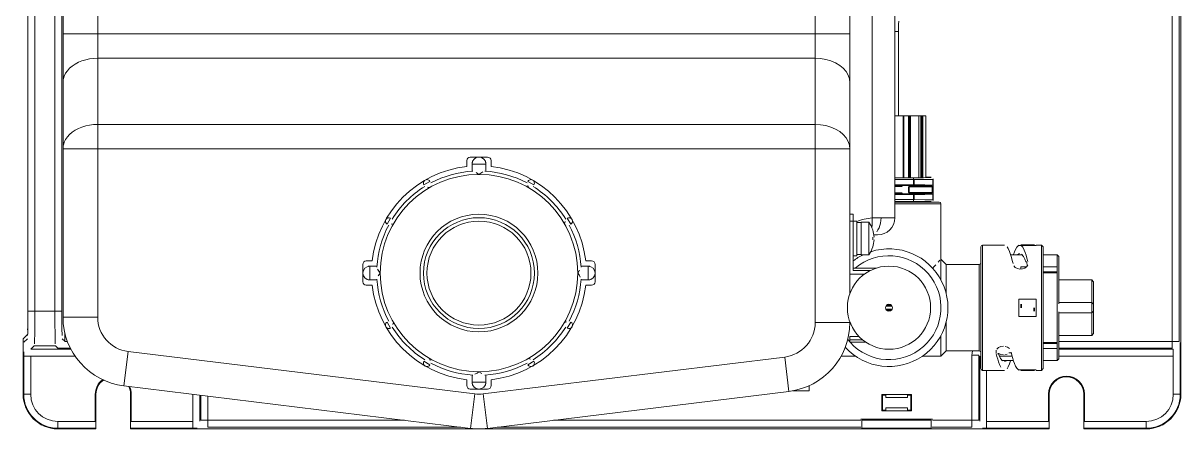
# Model space of a CAD drawing. Units: millimetres at full size. Extents: x -21196 to 21204, y -11807 to 11807.
# Drawn here: x -14493 to -14159, y -7310.1 to -7192.9 of the extents above; entities that cross this region are included whole.
import ezdxf

# ---------------------------------------------------------------- set-up
doc = ezdxf.new("R2010")
doc.units = ezdxf.units.MM
doc.header["$LTSCALE"] = 0.5
doc.layers.add('0-D_ボイラ設備-高圧ボイラ設備(241129配置図菊池追記(立面図).jww)(機器配置図 260128.dwg)', color=7, linetype='Continuous', lineweight=9)

msp = doc.modelspace()

# ---------------------------------------------------------------- linework, layer by layer
at = {"layer": '0-D_ボイラ設備-高圧ボイラ設備(241129配置図菊池追記(立面図).jww)(機器配置図 260128.dwg)'}
for p, q in [((-14158.9993, -7300.0621), (-14158.9993, -6970.0621)), ((-14471.4993, -6992.3406), (-14471.4993, -7277.7837)), ((-14264.4993, -6990.7444), (-14264.4993, -7279.3799)), ((-14254.4993, -6990.7444), (-14254.4993, -7271.0236)), ((-14491.6552, -6994.2851), (-14491.6552, -7275.8392)), ((-14491.6372, -7276.0482), (-14491.6372, -6994.0761)), ((-14489.6375, -6994.0761), (-14489.6375, -7276.0482)), ((-14483.8374, -7276.0482), (-14483.8374, -6994.0761)), ((-14481.8377, -6994.0761), (-14481.8377, -7276.0482)), ((-14161.4883, -7286.7823), (-14161.4883, -7125.8763)), ((-14159.4886, -7125.842), (-14159.4886, -7284.7826)), ((-14248.0791, -7249.1177), (-14248.0791, -7170.0621)), ((-14241.4993, -7170.0621), (-14241.4993, -7249.0621)), ((-14240.4882, -7194.6687), (-14240.4727, -7194.0237)), ((-14240.4727, -7194.0237), (-14240.4296, -7193.1796)), ((-14240.4296, -7193.1796), (-14240.3596, -7192.3369)), ((-14254.4993, -7195.92), (-14481.4993, -7195.92)), ((-14241.4993, -7195.3139), (-14240.4993, -7195.3139)), ((-14240.4993, -7195.3139), (-14240.4882, -7194.6687)), ((-14240.4993, -7219.6621), (-14240.4993, -7195.3139)), ((-14477.055, -7204.1828), (-14477.9937, -7204.6853)), ((-14476.0392, -7203.7618), (-14477.055, -7204.1828)), ((-14474.9604, -7203.4281), (-14476.0392, -7203.7618)), ((-14473.8337, -7203.1865), (-14474.9604, -7203.4281)), ((-14472.6746, -7203.0401), (-14473.8337, -7203.1865)), ((-14471.4993, -7202.9911), (-14472.6746, -7203.0401)), ((-14264.4993, -7202.9911), (-14471.4993, -7202.9911)), ((-14262.9349, -7203.0781), (-14264.4993, -7202.9911)), ((-14261.4091, -7203.3372), (-14262.9349, -7203.0781)), ((-14259.9594, -7203.7618), (-14261.4091, -7203.3372)), ((-14258.6214, -7204.3415), (-14259.9594, -7203.7618)), ((-14257.4282, -7205.0621), (-14258.6214, -7204.3415)), ((-14480.7381, -7207.3562), (-14481.1238, -7208.1428)), ((-14480.2242, -7206.6071), (-14480.7381, -7207.3562)), ((-14479.5894, -7205.9059), (-14480.2242, -7206.6071)), ((-14478.8425, -7205.2623), (-14479.5894, -7205.9059)), ((-14477.9937, -7204.6853), (-14478.8425, -7205.2623)), ((-14256.4091, -7205.9059), (-14257.4282, -7205.0621)), ((-14255.5892, -7206.8519), (-14256.4091, -7205.9059)), ((-14254.9887, -7207.8771), (-14255.5892, -7206.8519)), ((-14481.1238, -7208.1428), (-14481.3761, -7208.956)), ((-14254.6224, -7208.956), (-14254.9887, -7207.8771)), ((-14254.4993, -7210.0621), (-14254.6224, -7208.956)), ((-14239.0728, -7237.5379), (-14239.0728, -7219.6621)), ((-14238.9533, -7237.5347), (-14238.9533, -7219.6621)), ((-14238.9193, -7237.5271), (-14238.9193, -7219.6621)), ((-14237.6066, -7237.5138), (-14237.6066, -7219.6621)), ((-14237.3309, -7237.5147), (-14237.3309, -7219.6621)), ((-14237.2732, -7237.5161), (-14237.2732, -7219.6621)), ((-14236.9915, -7237.5169), (-14236.9915, -7219.6621)), ((-14234.6308, -7237.4757), (-14234.6308, -7219.6621)), ((-14234.5921, -7237.4737), (-14234.5921, -7219.6621)), ((-14234.0507, -7237.4421), (-14234.0507, -7219.6621)), ((-14233.7869, -7237.4404), (-14233.7869, -7219.6621)), ((-14233.6952, -7237.4412), (-14233.6952, -7219.6621)), ((-14233.4292, -7237.4394), (-14233.4292, -7219.6621)), ((-14232.5651, -7237.3831), (-14232.5651, -7219.6621)), ((-14478.8425, -7224.4044), (-14479.5894, -7225.048)), ((-14477.9937, -7223.8274), (-14478.8425, -7224.4044)), ((-14477.055, -7223.3249), (-14477.9937, -7223.8274)), ((-14476.0392, -7222.9039), (-14477.055, -7223.3249)), ((-14474.9604, -7222.5703), (-14476.0392, -7222.9039)), ((-14473.8337, -7222.3286), (-14474.9604, -7222.5703)), ((-14472.6746, -7222.1822), (-14473.8337, -7222.3286)), ((-14471.4993, -7222.1332), (-14472.6746, -7222.1822)), ((-14471.4993, -7222.1332), (-14264.4993, -7222.1332)), ((-14262.9349, -7222.2203), (-14264.4993, -7222.1332)), ((-14261.4091, -7222.4793), (-14262.9349, -7222.2203)), ((-14259.9594, -7222.9039), (-14261.4091, -7222.4793)), ((-14258.6214, -7223.4837), (-14259.9594, -7222.9039)), ((-14257.4282, -7224.2043), (-14258.6214, -7223.4837)), ((-14256.4091, -7225.048), (-14257.4282, -7224.2043)), ((-14481.1238, -7227.2849), (-14481.3761, -7228.0981)), ((-14480.7381, -7226.4983), (-14481.1238, -7227.2849)), ((-14480.2242, -7225.7492), (-14480.7381, -7226.4983)), ((-14479.5894, -7225.048), (-14480.2242, -7225.7492)), ((-14255.5892, -7225.9941), (-14256.4091, -7225.048)), ((-14254.9887, -7227.0192), (-14255.5892, -7225.9941)), ((-14254.6224, -7228.0981), (-14254.9887, -7227.0192)), ((-14254.4993, -7229.2043), (-14481.4993, -7229.2043)), ((-14254.4993, -7229.2043), (-14254.6224, -7228.0981)), ((-14364.9993, -7232.5621), (-14364.9993, -7234.2604)), ((-14358.9993, -7231.5621), (-14363.9993, -7231.5621)), ((-14363.4993, -7233.0621), (-14363.4992, -7235.63)), ((-14359.4993, -7233.5621), (-14363.4993, -7233.5621)), ((-14363.4993, -7233.5622), (-14363.4992, -7235.63)), ((-14359.4993, -7233.0621), (-14359.4993, -7235.63)), ((-14357.9993, -7234.2604), (-14357.9993, -7232.5621)), ((-14361.4993, -7236.5621), (-14362.3039, -7236.017)), ((-14360.946, -7236.1802), (-14361.4993, -7236.5621)), ((-14360.3565, -7235.8172), (-14360.946, -7236.1802)), ((-14241.4993, -7237.5805), (-14236.1508, -7237.5805)), ((-14236.1508, -7237.5805), (-14233.2462, -7237.5413)), ((-14236.1508, -7239.7387), (-14236.1508, -7237.5805)), ((-14233.2462, -7237.5413), (-14230.9993, -7237.4906)), ((-14230.9993, -7237.3621), (-14232.5639, -7237.3621)), ((-14375.6332, -7238.5814), (-14377.3653, -7239.5814)), ((-14375.7493, -7240.3804), (-14376.3683, -7240.2172)), ((-14347.2493, -7240.3804), (-14347.4174, -7239.7627)), ((-14345.6332, -7239.5814), (-14347.3653, -7238.5814)), ((-14241.4993, -7238.0804), (-14235.8974, -7238.0804)), ((-14241.4993, -7239.5387), (-14236.1508, -7239.5387)), ((-14236.1508, -7239.7387), (-14241.4993, -7239.7387)), ((-14240.7217, -7239.8655), (-14241.4993, -7239.8598)), ((-14240.758, -7240.0659), (-14241.4993, -7240.0601)), ((-14240.0664, -7240.0734), (-14240.758, -7240.0659)), ((-14239.9955, -7239.8729), (-14240.7217, -7239.8655)), ((-14239.4369, -7240.0825), (-14240.0664, -7240.0734)), ((-14239.3341, -7239.882), (-14239.9955, -7239.8729)), ((-14237.5701, -7241.7787), (-14237.5701, -7240.1456)), ((-14237.5701, -7240.1456), (-14230.4993, -7240.1456)), ((-14237.3725, -7239.9456), (-14230.6993, -7239.9456)), ((-14237.3725, -7239.9456), (-14237.3725, -7241.9787)), ((-14233.0341, -7239.7794), (-14235.9988, -7239.7394)), ((-14235.8974, -7238.0804), (-14232.8927, -7238.0412)), ((-14235.8974, -7238.0804), (-14235.8974, -7239.5394)), ((-14232.8927, -7239.5794), (-14235.8974, -7239.5394)), ((-14230.7406, -7239.8312), (-14233.0341, -7239.7794)), ((-14232.8927, -7238.0412), (-14230.5682, -7237.9905)), ((-14230.5682, -7239.6312), (-14232.8927, -7239.5794)), ((-14230.6993, -7242.0905), (-14230.6993, -7239.8338)), ((-14230.5682, -7239.6312), (-14230.5682, -7237.9905)), ((-14230.4993, -7244.0621), (-14230.4993, -7237.8622)), ((-14241.4993, -7241.8641), (-14240.758, -7241.8584)), ((-14241.4993, -7242.0645), (-14240.7217, -7242.0588)), ((-14241.4993, -7242.1856), (-14236.1508, -7242.1856)), ((-14236.1508, -7242.3856), (-14241.4993, -7242.3856)), ((-14235.8974, -7243.8439), (-14241.4993, -7243.8439)), ((-14236.1508, -7244.3438), (-14241.4993, -7244.3438)), ((-14240.0734, -7244.3857), (-14241.4993, -7244.3791)), ((-14240.758, -7241.8584), (-14240.0664, -7241.8509)), ((-14240.7217, -7242.0588), (-14239.9955, -7242.0514)), ((-14238.7129, -7244.3956), (-14240.0734, -7244.3857)), ((-14240.0664, -7241.8509), (-14239.4369, -7241.8418)), ((-14239.9955, -7242.0514), (-14239.3341, -7242.0422)), ((-14237.4437, -7244.4087), (-14238.7129, -7244.3956)), ((-14237.5701, -7241.7787), (-14230.4993, -7241.7787)), ((-14236.29, -7244.4247), (-14237.4437, -7244.4087)), ((-14230.6993, -7241.9787), (-14237.3725, -7241.9787)), ((-14235.2739, -7244.4434), (-14236.29, -7244.4247)), ((-14236.1508, -7242.1856), (-14236.1508, -7244.3438)), ((-14233.2462, -7244.383), (-14236.1508, -7244.3438)), ((-14235.9988, -7242.1849), (-14233.0341, -7242.1449)), ((-14235.8974, -7242.3849), (-14232.8927, -7242.3448)), ((-14235.8974, -7242.3849), (-14235.8974, -7243.8439)), ((-14232.8927, -7243.8831), (-14235.8974, -7243.8439)), ((-14234.4147, -7244.4643), (-14235.2739, -7244.4434)), ((-14230.9993, -7244.4337), (-14233.2462, -7244.383)), ((-14233.0341, -7242.1449), (-14230.7406, -7242.0931)), ((-14232.8927, -7242.3448), (-14230.5682, -7242.2931)), ((-14230.5682, -7243.9338), (-14232.8927, -7243.8831)), ((-14230.5682, -7243.9338), (-14230.5682, -7242.2931)), ((-14241.4993, -7244.5621), (-14228.6993, -7244.5621)), ((-14228.1993, -7245.0621), (-14241.4993, -7245.0621)), ((-14233.7288, -7244.4871), (-14234.4147, -7244.4643)), ((-14228.1993, -7267.0621), (-14228.1993, -7245.0621)), ((-14386.98, -7249.1961), (-14387.98, -7250.9282)), ((-14386.181, -7250.8121), (-14386.7987, -7250.9803)), ((-14336.8175, -7250.8121), (-14336.6543, -7250.1931)), ((-14335.0185, -7250.9282), (-14336.0185, -7249.1961)), ((-14253.4993, -7250.0621), (-14254.4993, -7250.0621)), ((-14252.4993, -7250.0621), (-14253.4993, -7250.0621)), ((-14252.4993, -7250.0621), (-14252.4993, -7260.0621)), ((-14251.1993, -7250.4621), (-14252.4993, -7250.4621)), ((-14251.1993, -7250.3121), (-14251.1993, -7259.8121)), ((-14249.0621, -7250.3121), (-14251.1993, -7250.3121)), ((-14249.0621, -7250.3121), (-14249.0621, -7259.8121)), ((-14248.0809, -7251.249), (-14248.0424, -7250.5647)), ((-14248.0791, -7249.1177), (-14245.4993, -7249.0621)), ((-14248.0418, -7249.8491), (-14248.0791, -7249.1177)), ((-14248.0424, -7250.5647), (-14248.0418, -7249.8491)), ((-14245.8316, -7251.3497), (-14245.6485, -7250.6198)), ((-14245.6485, -7250.6198), (-14245.5368, -7249.8508)), ((-14245.5368, -7249.8508), (-14245.4993, -7249.0621)), ((-14245.4993, -7249.0621), (-14241.4993, -7249.0621)), ((-14248.1563, -7251.887), (-14248.0809, -7251.249)), ((-14246.4993, -7254.0621), (-14247.5702, -7254.0621)), ((-14246.7552, -7253.1304), (-14246.392, -7252.6209)), ((-14246.392, -7252.6209), (-14246.0815, -7252.0224)), ((-14246.0815, -7252.0224), (-14245.8316, -7251.3497)), ((-14216.6993, -7292.6621), (-14216.6993, -7257.4621)), ((-14216.1993, -7256.9621), (-14216.1993, -7293.1621)), ((-14209.8993, -7256.9621), (-14216.1993, -7256.9621)), ((-14209.1217, -7257.4481), (-14208.8272, -7257.9791)), ((-14206.3433, -7257.5947), (-14206.7208, -7258.2127)), ((-14205.6993, -7256.9979), (-14206.3433, -7257.5947)), ((-14205.6993, -7257.1356), (-14200.6993, -7257.1356)), ((-14205.1993, -7256.9356), (-14201.1993, -7256.9356)), ((-14204.6343, -7257.6263), (-14205.0582, -7257.1356)), ((-14204.2104, -7258.4258), (-14204.6343, -7257.6263)), ((-14199.1993, -7256.9621), (-14200.6993, -7256.9621)), ((-14199.1993, -7293.1621), (-14199.1993, -7256.9621)), ((-14198.6993, -7257.4621), (-14199.1993, -7256.9621)), ((-14198.6993, -7257.4621), (-14198.6993, -7292.6621)), ((-14253.4993, -7260.0621), (-14252.4993, -7260.0621)), ((-14252.4993, -7259.6621), (-14251.1993, -7259.6621)), ((-14251.1993, -7259.8121), (-14249.0621, -7259.8121)), ((-14226.6993, -7262.5621), (-14228.1993, -7261.0621)), ((-14208.8272, -7257.9791), (-14208.4352, -7258.8637)), ((-14208.4352, -7258.8637), (-14208.1132, -7259.7374)), ((-14208.1132, -7259.7374), (-14207.8608, -7260.5681)), ((-14204.8527, -7259.7621), (-14208.1062, -7259.7621)), ((-14207.8608, -7260.5681), (-14207.63, -7261.4158)), ((-14206.9873, -7258.9041), (-14207.2777, -7259.7145)), ((-14206.7208, -7258.2127), (-14206.9873, -7258.9041)), ((-14206.0756, -7259.676), (-14205.5205, -7259.411)), ((-14204.9809, -7259.6085), (-14204.4259, -7260.2741)), ((-14204.4259, -7260.2741), (-14204.0111, -7261.0667)), ((-14203.9236, -7259.1419), (-14204.2104, -7258.4258)), ((-14204.0111, -7261.0667), (-14203.7101, -7261.7919)), ((-14203.6709, -7259.867), (-14203.9236, -7259.1419)), ((-14203.3939, -7260.8026), (-14203.6709, -7259.867)), ((-14203.1313, -7261.7436), (-14203.3939, -7260.8026)), ((-14194.6993, -7259.7621), (-14198.6993, -7259.7621)), ((-14194.1993, -7260.2621), (-14194.6993, -7259.7621)), ((-14194.6993, -7259.7621), (-14194.6993, -7290.3621)), ((-14194.1993, -7260.2621), (-14194.1993, -7273.9052)), ((-14394.9993, -7262.5621), (-14394.9993, -7267.5621)), ((-14392.301, -7261.5621), (-14393.9993, -7261.5621)), ((-14393.4993, -7263.0621), (-14390.9314, -7263.0621)), ((-14392.9993, -7263.0621), (-14392.9993, -7267.0621)), ((-14390.7442, -7263.9194), (-14390.3812, -7264.5089)), ((-14332.9993, -7265.0621), (-14332.4541, -7264.2575)), ((-14329.4993, -7263.0621), (-14332.0671, -7263.0622)), ((-14329.9993, -7263.0621), (-14332.0671, -7263.0622)), ((-14328.9993, -7261.5621), (-14330.6975, -7261.5621)), ((-14329.9993, -7267.0621), (-14329.9993, -7263.0621)), ((-14327.9993, -7267.5621), (-14327.9993, -7262.5621)), ((-14246.9463, -7263.6621), (-14253.4993, -7263.6621)), ((-14248.6316, -7264.3621), (-14253.4993, -7264.3621)), ((-14230.6238, -7263.698), (-14230.1501, -7263.1773)), ((-14230.1501, -7263.1773), (-14229.6758, -7262.6572)), ((-14228.9972, -7261.9206), (-14228.4972, -7261.3819)), ((-14226.6993, -7262.5621), (-14226.6993, -7270.9695)), ((-14217.1993, -7262.5621), (-14226.6993, -7262.5621)), ((-14217.1993, -7287.5621), (-14217.1993, -7262.5621)), ((-14207.63, -7261.4158), (-14207.3993, -7262.2635)), ((-14207.1828, -7262.9542), (-14206.759, -7263.4077)), ((-14206.759, -7263.4077), (-14206.1572, -7263.7408)), ((-14206.1572, -7263.7408), (-14205.4461, -7263.903)), ((-14205.4461, -7263.903), (-14204.7115, -7263.8706)), ((-14205.1993, -7263.2358), (-14205.1993, -7263.8921)), ((-14205.1993, -7263.2358), (-14203.4549, -7263.2358)), ((-14204.7115, -7263.8706), (-14204.0339, -7263.6512)), ((-14204.0339, -7263.6512), (-14203.4837, -7263.2745)), ((-14203.4837, -7263.2745), (-14203.124, -7262.7904)), ((-14203.4595, -7261.9378), (-14203.3211, -7262.8749)), ((-14198.6993, -7263.2358), (-14194.6993, -7263.2358)), ((-14393.4993, -7267.0621), (-14390.9314, -7267.0621)), ((-14392.9992, -7267.0621), (-14390.9314, -7267.0621)), ((-14389.9993, -7265.0621), (-14390.5444, -7265.8668)), ((-14390.3812, -7264.5089), (-14389.9993, -7265.0621)), ((-14332.6173, -7265.6154), (-14332.9993, -7265.0621)), ((-14332.2543, -7266.2049), (-14332.6173, -7265.6154)), ((-14329.4993, -7267.0621), (-14332.0671, -7267.0621)), ((-14254.4993, -7265.3621), (-14250.264, -7265.3621)), ((-14198.6993, -7264.6854), (-14194.6993, -7264.6854)), ((-14198.6993, -7264.9925), (-14194.6993, -7264.9925)), ((-14184.6993, -7267.0621), (-14194.1993, -7267.0621)), ((-14184.6993, -7267.0621), (-14184.6993, -7283.0621)), ((-14184.1993, -7267.5621), (-14184.6993, -7267.0621)), ((-14184.1993, -7267.5621), (-14184.1993, -7282.5621)), ((-14393.9993, -7268.5621), (-14392.301, -7268.5621)), ((-14330.6975, -7268.5621), (-14328.9993, -7268.5621)), ((-14243.8548, -7274.307), (-14242.5437, -7274.307)), ((-14242.578, -7274.2786), (-14243.8206, -7274.2786)), ((-14205.6993, -7272.5621), (-14200.6993, -7272.5621)), ((-14205.1993, -7275.0621), (-14205.1993, -7274.0621)), ((-14204.9993, -7274.0621), (-14204.9993, -7275.0621)), ((-14200.6993, -7272.5621), (-14200.6993, -7277.5621)), ((-14194.1993, -7273.5621), (-14184.6993, -7273.5621)), ((-14184.1993, -7274.0621), (-14184.6993, -7273.5621)), ((-14491.6611, -7277.9791), (-14491.6567, -7276.9222)), ((-14491.6567, -7276.9222), (-14491.6552, -7275.8392)), ((-14491.6438, -7278.4938), (-14491.6388, -7277.2859)), ((-14491.6388, -7277.2859), (-14491.6372, -7276.0482)), ((-14481.8377, -7276.0482), (-14491.6372, -7276.0482)), ((-14489.6441, -7279.1052), (-14489.6391, -7277.5953)), ((-14489.6391, -7277.5953), (-14489.6375, -7276.0482)), ((-14483.8374, -7276.0482), (-14483.8357, -7277.5953)), ((-14483.8357, -7277.5953), (-14483.8307, -7279.1052)), ((-14481.8377, -7276.0482), (-14481.836, -7277.2859)), ((-14481.836, -7277.2859), (-14481.831, -7278.4938)), ((-14481.4993, -7277.7837), (-14471.4993, -7277.7837)), ((-14242.3089, -7274.607), (-14244.0897, -7274.607)), ((-14244.0897, -7275.5173), (-14242.3089, -7275.5173)), ((-14242.5437, -7275.8173), (-14243.8548, -7275.8173)), ((-14243.8206, -7275.8457), (-14242.578, -7275.8457)), ((-14201.3993, -7276.0621), (-14201.3993, -7275.0621)), ((-14201.1993, -7275.0621), (-14201.1993, -7276.0621)), ((-14194.1993, -7276.2191), (-14194.1993, -7289.8621)), ((-14184.6993, -7276.5621), (-14194.1993, -7276.5621)), ((-14184.1993, -7276.0621), (-14184.6993, -7276.5621)), ((-14491.7046, -7281.4589), (-14491.6903, -7280.7456)), ((-14491.6903, -7280.7456), (-14491.6781, -7279.9141)), ((-14491.6781, -7279.9141), (-14491.6682, -7278.9845)), ((-14491.6772, -7281.6555), (-14491.6633, -7280.7052)), ((-14491.6682, -7278.9845), (-14491.6611, -7277.9791)), ((-14491.6633, -7280.7052), (-14491.652, -7279.6428)), ((-14491.652, -7279.6428), (-14491.6438, -7278.4938)), ((-14489.6636, -7281.8695), (-14489.6523, -7280.5414)), ((-14489.6523, -7280.5414), (-14489.6441, -7279.1052)), ((-14483.8307, -7279.1052), (-14483.8225, -7280.5414)), ((-14483.8225, -7280.5414), (-14483.8113, -7281.8695)), ((-14481.831, -7278.4938), (-14481.8228, -7279.6428)), ((-14481.8228, -7279.6428), (-14481.8116, -7280.7052)), ((-14481.8116, -7280.7052), (-14481.7977, -7281.6555)), ((-14387.98, -7279.1961), (-14386.98, -7280.9282)), ((-14386.181, -7279.3121), (-14386.3442, -7279.9311)), ((-14336.8175, -7279.3121), (-14336.1998, -7279.144)), ((-14336.0185, -7280.9282), (-14335.0185, -7279.1961)), ((-14254.4993, -7279.3799), (-14264.4993, -7279.3799)), ((-14226.6993, -7279.1548), (-14226.6993, -7287.5621)), ((-14492.9993, -7284.0621), (-14491.7753, -7282.8382)), ((-14492.9993, -7284.0621), (-14492.9993, -7300.0621)), ((-14492.7555, -7285.0281), (-14491.7744, -7284.047)), ((-14491.7119, -7283.1314), (-14491.6935, -7282.4708)), ((-14491.6935, -7282.4708), (-14491.6772, -7281.6555)), ((-14489.7122, -7284.9022), (-14489.6938, -7284.0764)), ((-14489.6938, -7284.0764), (-14489.6775, -7283.0573)), ((-14489.6775, -7283.0573), (-14489.6636, -7281.8695)), ((-14483.8113, -7281.8695), (-14483.7974, -7283.0573)), ((-14483.7974, -7283.0573), (-14483.781, -7284.0764)), ((-14483.781, -7284.0764), (-14483.7627, -7284.9022)), ((-14481.7977, -7281.6555), (-14481.7813, -7282.4708)), ((-14481.7813, -7282.4708), (-14481.763, -7283.1314)), ((-14251.8659, -7283.3621), (-14254.4993, -7283.3621)), ((-14254.4993, -7285.0621), (-14254.4993, -7283.3621)), ((-14254.4993, -7284.3621), (-14250.7828, -7284.3621)), ((-14228.1993, -7289.0621), (-14228.1993, -7283.0621)), ((-14492.8208, -7287.8048), (-14492.8233, -7288.4087)), ((-14489.7747, -7286.0467), (-14490.7558, -7287.0278)), ((-14490.7558, -7287.0278), (-14479.2347, -7287.0278)), ((-14483.7002, -7286.0467), (-14489.7747, -7286.0467)), ((-14489.7321, -7285.5147), (-14489.7122, -7284.9022)), ((-14483.7627, -7284.9022), (-14483.7428, -7285.5147)), ((-14482.9647, -7286.7823), (-14483.7002, -7286.0467)), ((-14479.3606, -7286.7823), (-14482.9647, -7286.7823)), ((-14480.9996, -7284.7826), (-14480.2347, -7284.7826)), ((-14254.4993, -7285.0621), (-14249.8325, -7285.0621)), ((-14228.1993, -7289.0621), (-14226.6993, -7287.5621)), ((-14226.6993, -7287.5621), (-14217.1993, -7287.5621)), ((-14219.0883, -7287.5621), (-14219.2309, -7288.1646)), ((-14212.2629, -7288.1806), (-14212.2433, -7287.3683)), ((-14211.5678, -7286.5847), (-14212.0602, -7287.0042)), ((-14210.9244, -7286.3075), (-14211.5678, -7286.5847)), ((-14210.1993, -7286.2102), (-14210.9244, -7286.3075)), ((-14209.0222, -7286.4789), (-14209.7056, -7286.2547)), ((-14208.474, -7286.859), (-14209.0222, -7286.4789)), ((-14207.7529, -7288.7962), (-14207.9993, -7287.8608)), ((-14194.6993, -7285.1318), (-14198.6993, -7285.1318)), ((-14198.6993, -7285.4389), (-14194.6993, -7285.4389)), ((-14198.6993, -7286.8885), (-14194.6993, -7286.8885)), ((-14159.4886, -7284.7826), (-14194.1993, -7284.7826)), ((-14161.4883, -7286.7823), (-14194.1993, -7286.7823)), ((-14194.1993, -7287.0278), (-14161.2427, -7287.0278)), ((-14161.2427, -7287.0278), (-14161.2427, -7289.0275)), ((-14161.2084, -7287.0276), (-14161.1741, -7289.027)), ((-14159.2039, -7285.7049), (-14159.1744, -7285.0968)), ((-14159.1744, -7285.0968), (-14159.1744, -7300.0621)), ((-14492.8233, -7288.4087), (-14492.8241, -7289.0275)), ((-14478.0394, -7289.0275), (-14492.8241, -7289.0275)), ((-14492.8241, -7300.0621), (-14492.8241, -7289.0275)), ((-14490.8244, -7289.0275), (-14490.8244, -7300.0621)), ((-14377.3653, -7290.5429), (-14375.6332, -7291.5429)), ((-14375.7493, -7289.7439), (-14375.5811, -7290.3616)), ((-14360.2806, -7299.9876), (-14273.2806, -7289.3053)), ((-14347.3653, -7291.5429), (-14345.6332, -7290.5429)), ((-14347.2493, -7289.7439), (-14346.6303, -7289.9071)), ((-14272.0619, -7299.2308), (-14273.2806, -7289.3053)), ((-14256.9991, -7289.0621), (-14252.8429, -7289.0621)), ((-14233.5556, -7289.0621), (-14228.1993, -7289.0621)), ((-14219.2309, -7288.1646), (-14219.2788, -7288.782)), ((-14219.2788, -7309.5728), (-14219.2788, -7288.782)), ((-14219.2788, -7288.782), (-14217.2791, -7288.782)), ((-14217.2791, -7288.782), (-14217.2791, -7307.5731)), ((-14217.0336, -7307.8187), (-14217.0336, -7289.0275)), ((-14212.2672, -7288.3806), (-14212.0467, -7289.1525)), ((-14212.0467, -7289.1525), (-14211.8262, -7289.9245)), ((-14211.8262, -7289.9245), (-14211.5857, -7290.6807)), ((-14211.3987, -7288.9176), (-14211.6527, -7288.3072)), ((-14211.5857, -7290.6807), (-14211.2804, -7291.4719)), ((-14211.5224, -7288.3313), (-14210.9034, -7288.5848)), ((-14210.9832, -7289.725), (-14211.3987, -7288.9176)), ((-14211.3322, -7289.0468), (-14207.6774, -7289.0468)), ((-14210.4264, -7290.415), (-14210.9832, -7289.725)), ((-14210.9034, -7288.5848), (-14210.1993, -7288.6734)), ((-14210.4691, -7290.3621), (-14207.2777, -7290.3621)), ((-14209.3289, -7290.3977), (-14209.8857, -7290.6373)), ((-14209.8186, -7288.6481), (-14209.1416, -7288.465)), ((-14207.9428, -7288.0689), (-14208.5956, -7288.0689)), ((-14208.4364, -7291.2652), (-14208.1132, -7290.3869)), ((-14207.4932, -7289.7254), (-14207.7529, -7288.7962)), ((-14207.25, -7290.4716), (-14207.4932, -7289.7254)), ((-14206.9873, -7291.2202), (-14207.25, -7290.4716)), ((-14198.6993, -7290.3621), (-14194.6993, -7290.3621)), ((-14194.6993, -7290.3621), (-14194.1993, -7289.8621)), ((-14161.2427, -7289.0275), (-14194.1993, -7289.0275)), ((-14161.1741, -7300.0621), (-14161.1741, -7289.027)), ((-14363.4993, -7297.0621), (-14363.4993, -7294.4943)), ((-14362.642, -7294.3071), (-14362.0525, -7293.9441)), ((-14362.0525, -7293.9441), (-14361.4993, -7293.5621)), ((-14361.4993, -7293.5621), (-14360.6946, -7294.1073)), ((-14359.4993, -7297.0621), (-14359.4993, -7294.4943)), ((-14359.4993, -7296.5621), (-14359.4993, -7294.4943)), ((-14216.1993, -7293.1621), (-14209.8993, -7293.1621)), ((-14215.0339, -7293.1621), (-14215.0339, -7309.887)), ((-14211.2804, -7291.4719), (-14210.9042, -7292.2676)), ((-14209.1216, -7292.6757), (-14208.8272, -7292.1452)), ((-14208.8272, -7292.1452), (-14208.4364, -7291.2652)), ((-14206.7208, -7291.9129), (-14206.9873, -7291.2202)), ((-14206.3433, -7292.5296), (-14206.7208, -7291.9129)), ((-14205.6993, -7293.1264), (-14206.3433, -7292.5296)), ((-14205.6993, -7292.9887), (-14200.6993, -7292.9887)), ((-14201.1993, -7293.1887), (-14205.1985, -7293.1887)), ((-14200.6993, -7293.1621), (-14199.1993, -7293.1621)), ((-14199.1993, -7293.1621), (-14198.6993, -7292.6621)), ((-14364.9993, -7295.8639), (-14364.9993, -7297.5621)), ((-14363.4993, -7296.5621), (-14359.4993, -7296.5621)), ((-14357.9993, -7297.5621), (-14357.9993, -7295.8639)), ((-14266.2493, -7297.599), (-14266.2493, -7299.0621)), ((-14490.8244, -7300.0621), (-14492.9993, -7300.0621)), ((-14472.2087, -7307.8873), (-14472.2087, -7300.0621)), ((-14471.9993, -7300.0621), (-14471.9993, -7310.0621)), ((-14461.9993, -7310.0621), (-14461.9993, -7300.0621)), ((-14461.7898, -7300.0621), (-14461.7898, -7307.8873)), ((-14443.999, -7300.0827), (-14443.999, -7309.887)), ((-14441.9993, -7300.3282), (-14441.9993, -7307.8187)), ((-14441.7537, -7307.5731), (-14441.7537, -7300.3583)), ((-14439.754, -7309.5728), (-14439.754, -7300.6039)), ((-14363.9993, -7298.5621), (-14358.9993, -7298.5621)), ((-14363.9366, -7309.9131), (-14362.718, -7299.9876)), ((-14359.0619, -7309.9131), (-14360.2806, -7299.9876)), ((-14272.0619, -7299.2308), (-14359.0619, -7309.9131)), ((-14266.2493, -7299.0621), (-14270.9484, -7299.0621)), ((-14236.6846, -7300.0974), (-14245.314, -7300.0974)), ((-14245.314, -7300.0974), (-14245.314, -7304.8268)), ((-14245.0993, -7300.3121), (-14245.0993, -7304.6121)), ((-14245.0993, -7300.3121), (-14244.0918, -7300.3121)), ((-14244.0918, -7300.9621), (-14244.0918, -7300.3121)), ((-14237.9067, -7300.9621), (-14244.0918, -7300.9621)), ((-14237.9067, -7300.3121), (-14237.9067, -7300.9621)), ((-14237.9067, -7300.3121), (-14236.8993, -7300.3121)), ((-14236.8993, -7300.3121), (-14236.8993, -7304.6121)), ((-14236.6846, -7300.0974), (-14236.6846, -7304.8268)), ((-14197.2087, -7307.8873), (-14197.2087, -7300.0621)), ((-14196.9993, -7300.0621), (-14196.9993, -7310.0621)), ((-14186.9993, -7310.0621), (-14186.9993, -7300.0621)), ((-14186.7898, -7300.0621), (-14186.7898, -7307.8873)), ((-14161.1741, -7300.0621), (-14158.9993, -7300.0621)), ((-14244.0918, -7304.6121), (-14244.0918, -7303.9621)), ((-14244.0918, -7303.9621), (-14237.9067, -7303.9621)), ((-14237.9067, -7303.9621), (-14237.9067, -7304.6121)), ((-14482.9993, -7310.0621), (-14482.9993, -7307.8873)), ((-14482.9993, -7307.8873), (-14472.2087, -7307.8873)), ((-14461.7898, -7307.8873), (-14443.999, -7307.8873)), ((-14441.7537, -7307.5731), (-14382.9942, -7307.5731)), ((-14340.0043, -7307.5731), (-14251.3134, -7307.5731)), ((-14251.3134, -7307.248), (-14230.6851, -7307.248)), ((-14250.9993, -7307.5621), (-14230.9993, -7307.5621)), ((-14250.9993, -7309.8527), (-14250.9993, -7307.5621)), ((-14236.6846, -7304.8268), (-14245.314, -7304.8268)), ((-14244.0918, -7304.6121), (-14245.0993, -7304.6121)), ((-14236.8993, -7304.6121), (-14237.9067, -7304.6121)), ((-14230.9993, -7307.5621), (-14230.9993, -7309.8527)), ((-14217.2791, -7307.5731), (-14230.6851, -7307.5731)), ((-14215.0339, -7307.8873), (-14197.2087, -7307.8873)), ((-14186.7898, -7307.8873), (-14168.9993, -7307.8873)), ((-14168.9993, -7310.0621), (-14168.9993, -7307.8873)), ((-14472.1744, -7309.887), (-14482.9993, -7309.887)), ((-14482.9993, -7310.0621), (-14471.9993, -7310.0621)), ((-14196.9993, -7310.0621), (-14461.9993, -7310.0621)), ((-14443.999, -7309.887), (-14461.8241, -7309.887)), ((-14443.999, -7309.887), (-14443.3801, -7309.8861)), ((-14443.3801, -7309.8861), (-14442.7762, -7309.8836)), ((-14366.708, -7309.5728), (-14439.754, -7309.5728)), ((-14251.2791, -7309.5728), (-14356.2906, -7309.5728)), ((-14250.9993, -7309.8527), (-14230.9993, -7309.8527)), ((-14219.2788, -7309.5728), (-14230.7194, -7309.5728)), ((-14216.2566, -7309.8836), (-14215.6527, -7309.8861)), ((-14215.6527, -7309.8861), (-14215.0339, -7309.887)), ((-14197.1744, -7309.887), (-14215.0339, -7309.887)), ((-14186.9993, -7310.0621), (-14168.9993, -7310.0621)), ((-14168.9993, -7309.887), (-14186.8241, -7309.887))]:
    msp.add_line(p, q, dxfattribs=at)
for points in [[(-14471.4993, -6992.3406), (-14481.4993, -6992.3406), (-14481.4993, -7277.7837)], [(-14232.5639, -7237.3827), (-14232.5639, -7219.6621), (-14241.4993, -7219.6621)], [(-14254.4993, -7248.0621), (-14253.4993, -7248.0621), (-14253.4993, -7264.3621)], [(-14205.6993, -7272.5621), (-14205.6993, -7277.5621), (-14200.6993, -7277.5621)], [(-14481.7005, -7284.047), (-14480.9993, -7284.7483), (-14480.9993, -7282.2278)], [(-14194.1993, -7283.0621), (-14184.6993, -7283.0621), (-14184.1993, -7282.5621)], [(-14363.9366, -7309.9131), (-14463.9366, -7297.6346), (-14462.718, -7287.7092), (-14362.718, -7299.9876)]]:
    msp.add_lwpolyline(points, dxfattribs=at)
for centre, radius in [((-14361.4993, -7265.0621), 28.5), ((-14361.4993, -7265.0621), 17), ((-14361.4993, -7265.0621), 16), ((-14361.4993, -7265.0621), 15), ((-14243.1993, -7275.0621), 12), ((-14243.1993, -7275.0621), 1)]:
    msp.add_circle(centre, radius, dxfattribs=at)
for centre, radius, start, end in [((-14361.4993, -7265.0621), 31, 96.483, 173.517), ((-14363.9993, -7232.5621), 1, 90, 180), ((-14361.4993, -7233.5621), 2, 0, 180), ((-14358.9993, -7232.5621), 1, 0, 90), ((-14361.4993, -7265.0621), 31, 6.483, 83.517), ((-14361.4993, -7265.0621), 29.5, 93.366, 118.057), ((-14361.4993, -7265.0621), 29.5, 61.943, 86.634), ((-14361.4993, -7265.0621), 29.5, 121.943, 148.057), ((-14376.4993, -7239.0814), 1, 30, 210), ((-14346.4993, -7239.0814), 1, 330, 150), ((-14361.4993, -7265.0621), 29.5, 31.943, 58.057), ((-14228.6993, -7245.0621), 0.5, 0, 90), ((-14387.48, -7250.0621), 1, 60, 240), ((-14335.5185, -7250.0621), 1, 300, 120), ((-14246.7892, -7264.0621), 15, 94.933, 112.375), ((-14255.4993, -7255.0621), 8, 17.833, 36.424), ((-14246.4993, -7249.0621), 5, 270, 0), ((-14361.4993, -7265.0621), 29.5, 151.943, 176.634), ((-14361.4993, -7265.0621), 29.5, 3.366, 28.057), ((-14255.4993, -7255.0621), 7.992, 2.582, 17.852), ((-14255.4993, -7255.0621), 8, 323.576, 342.167), ((-14255.4993, -7255.0621), 7.992, 342.148, 357.418), ((-14255.4993, -7255.0621), 7.616, 357.291, 2.709), ((-14255.4993, -7255.0621), 7.616, 357.291, 2.709), ((-14216.1993, -7257.4621), 0.5, 90, 180), ((-14243.1993, -7275.0621), 17, 222.166, 108.104), ((-14243.1993, -7275.0621), 15, 221.81, 130.536), ((-14243.1993, -7275.0621), 17, 116.226, 127.292), ((-14393.9993, -7262.5621), 1, 90, 180), ((-14392.9993, -7265.0621), 2, 90, 270), ((-14329.9993, -7265.0621), 2, 270, 90), ((-14328.9993, -7262.5621), 1, 0, 90), ((-14217.1993, -7262.0621), 0.5, 270, 0), ((-14202.6506, -7261.9378), 1, 160.203, 180), ((-14393.9993, -7267.5621), 1, 180, 270), ((-14361.4993, -7265.0621), 29.5, 183.366, 208.057), ((-14361.4993, -7265.0621), 29.5, 331.943, 356.634), ((-14328.9993, -7267.5621), 1, 270, 0), ((-14361.4993, -7265.0621), 31, 186.483, 263.517), ((-14361.4993, -7265.0621), 31, 276.483, 353.517), ((-14461.4993, -7277.7837), 20, 180, 263), ((-14461.4993, -7277.7837), 10, 180, 263), ((-14387.48, -7280.0621), 1, 120, 300), ((-14361.4993, -7265.0621), 29.5, 211.943, 238.057), ((-14361.4993, -7265.0621), 29.5, 301.943, 328.057), ((-14335.5185, -7280.0621), 1, 240, 60), ((-14274.4993, -7279.3799), 10, 277, 0), ((-14274.4993, -7279.3799), 20, 277, 0), ((-14243.1993, -7275.0621), 15, 217.559, 221.12), ((-14217.1993, -7288.0621), 0.5, 0, 90), ((-14376.4993, -7291.0429), 1, 150, 330), ((-14361.4993, -7265.0621), 29.5, 241.943, 266.634), ((-14361.4993, -7265.0621), 29.5, 273.366, 298.057), ((-14346.4993, -7291.0429), 1, 210, 30), ((-14212.7481, -7288.1965), 1, 340.378, 0), ((-14216.1993, -7292.6621), 0.5, 180, 270), ((-14466.9993, -7300.0621), 5.209, 126.121, 180), ((-14466.9993, -7300.0621), 5, 124.79, 180), ((-14466.9993, -7300.0621), 5, 0, 26.817), ((-14466.9993, -7300.0621), 5.209, 0, 25.287), ((-14363.9993, -7297.5621), 1, 180, 270), ((-14361.4993, -7296.5621), 2, 180, 0), ((-14358.9993, -7297.5621), 1, 270, 0), ((-14191.9993, -7300.0621), 5.209, 0, 180), ((-14191.9993, -7300.0621), 5, 0, 180), ((-14482.9993, -7300.0621), 10, 180, 270), ((-14482.9993, -7300.0621), 9.825, 180, 270), ((-14482.9993, -7300.0621), 7.825, 180, 270), ((-14361.4993, -7290.0621), 10, 263, 277), ((-14168.9993, -7300.0621), 10, 270, 0), ((-14168.9993, -7300.0621), 9.825, 270, 0), ((-14168.9993, -7300.0621), 7.825, 270, 0), ((-14361.4993, -7290.0621), 20, 263, 277)]:
    msp.add_arc(centre, radius, start, end, dxfattribs=at)

doc.saveas('drawing.dxf')
